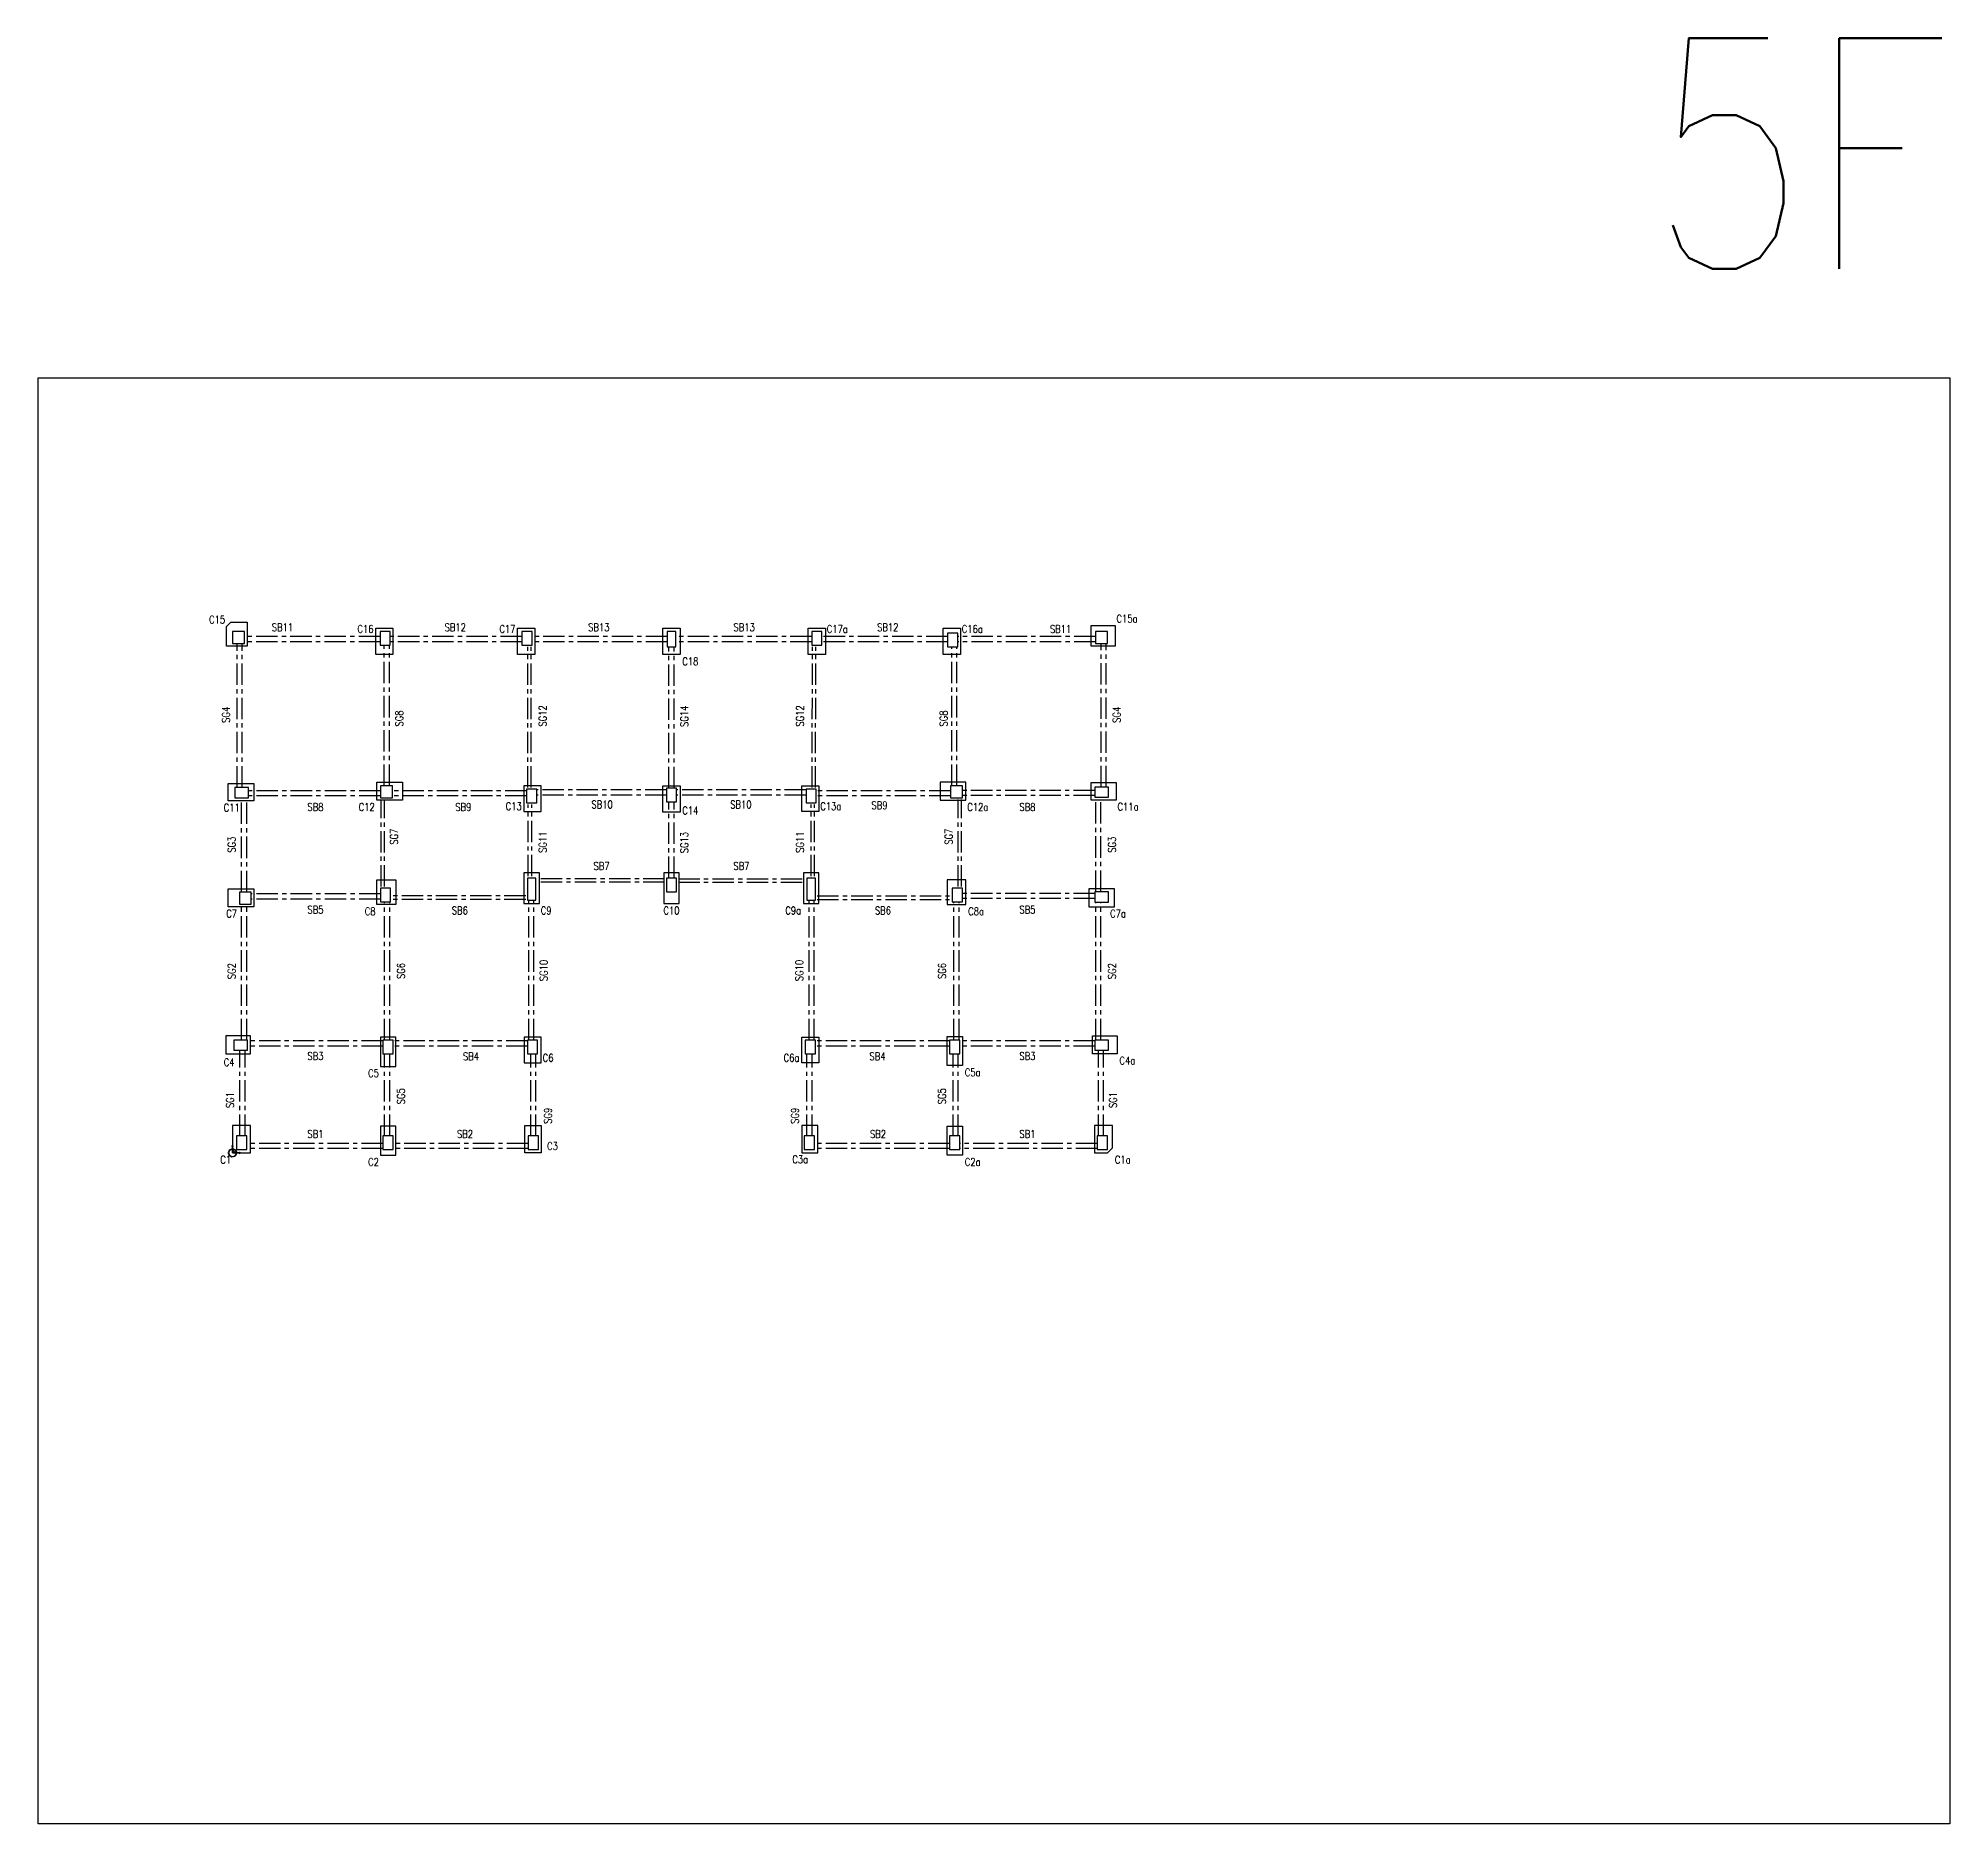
# Model space of a CAD drawing. Header units: millimetres. Extents: x 79095 to 169372, y 0 to 10446.
# Drawn here: x 145007 to 156190, y 0 to 10446 of the extents above; entities that cross this region are included whole.
import ezdxf
from ezdxf.enums import TextEntityAlignment as Align

# ---------------------------------------------------------------- set-up
doc = ezdxf.new("R2010")
doc.units = ezdxf.units.MM
doc.header["$LTSCALE"] = 100
doc.header["$MEASUREMENT"] = 0
doc.linetypes.add('CENTER', pattern=[2, 1.25, -0.25, 0.25, -0.25])
for name, color, linetype in [('TC-COLUMN', 1, 'Continuous'), ('TC-TB', 2, 'Continuous'), ('TC-TC', 4, 'Continuous'), ('TC-鋼柱', 11, 'Continuous')]:
    doc.layers.add(name, color=color, linetype=linetype)
doc.layers.add('TC-鋼粱', color=183, linetype='CENTER', plot=False)
doc.styles.add('TXT', font='TXT.shx', dxfattribs={"width": 0.8, "bigfont": 'ae.shx'})

# ---------------------------------------------------------------- blocks, each defined once
blk = doc.blocks.new('origin')
at = {"color": 3, "lineweight": 35}
blk.add_line((0, 0), (0, 39), dxfattribs=at)
at = {"color": 1, "lineweight": 35}
blk.add_line((0, 0), (39, 0), dxfattribs=at)
at = {"color": 7, "lineweight": 35, "true_color": 0xffffff}
blk.add_lwpolyline([(0, 24), (-18, 15), (-24, 0), (-18, -15), (-4, -23), (13, -19), (22, -7), (23, 6), (15, 18), (0, 24)], dxfattribs=at)
at = {"color": 3, "lineweight": 35}
blk.add_lwpolyline([(0, 44), (-3, 39), (3, 39)], close=True, dxfattribs=at)
at = {"color": 1, "lineweight": 35}
blk.add_lwpolyline([(44, 0), (39, 3), (39, -3)], close=True, dxfattribs=at)

msp = doc.modelspace()

# ---------------------------------------------------------------- linework, layer by layer
at = {"layer": 'Defpoints'}
msp.add_lwpolyline([(145007, 8460), (156190, 8460), (156190, 0), (145007, 0)], close=True, dxfattribs=at)
at = {"layer": 'TC-COLUMN'}
for points in [[(146134, 7030), (146229, 7030), (146229, 6890), (146109, 6890), (146109, 7005), (146134, 7030)], [(147082, 6995), (147082, 6840), (146982, 6840), (146982, 6995), (147082, 6995)], [(147912, 6995), (147912, 6840), (147812, 6840), (147812, 6995), (147912, 6995)], [(148762, 6995), (148762, 6840), (148662, 6840), (148662, 6995), (148762, 6995)], [(149612, 6995), (149612, 6840), (149512, 6840), (149512, 6995), (149612, 6995)], [(150402, 6995), (150402, 6840), (150302, 6840), (150302, 6995), (150402, 6995)], [(151307, 7010), (151307, 6890), (151167, 6890), (151167, 7010), (151307, 7010)], [(146269, 6085), (146269, 5985), (146119, 5985), (146119, 6085), (146269, 6085)], [(148762, 6073), (148762, 5918), (148662, 5918), (148662, 6073), (148762, 6073)], [(151165, 5990), (151315, 5990), (151315, 6090), (151165, 6090)], [(147849, 5563), (147849, 5383), (147939, 5383), (147939, 5563), (147849, 5563)], [(148667, 5563), (148667, 5383), (148757, 5383), (148757, 5563), (148667, 5563)], [(149484, 5563), (149484, 5383), (149574, 5383), (149574, 5563), (149484, 5563)], [(146119, 5470), (146269, 5470), (146269, 5365), (146119, 5365), (146119, 5470)], [(151304, 5470), (151154, 5470), (151154, 5365), (151304, 5365), (151304, 5470)], [(146249, 4505), (146249, 4610), (146104, 4610), (146104, 4505), (146249, 4505)], [(147009, 4601), (147009, 4431), (147099, 4431), (147099, 4601), (147009, 4601)], [(147850, 4601), (147850, 4451), (147950, 4451), (147950, 4601), (147850, 4601)], [(149574, 4601), (149574, 4451), (149474, 4451), (149474, 4601), (149574, 4601)], [(150414, 4606), (150414, 4436), (150324, 4436), (150324, 4606), (150414, 4606)], [(151319, 4505), (151174, 4505), (151174, 4610), (151319, 4610), (151319, 4505)], [(146144, 3943), (146162, 3925), (146249, 3925), (146249, 4085), (146144, 4085)], [(147009, 4082), (147009, 3912), (147099, 3912), (147099, 4082), (147009, 4082)], [(147949, 3925), (147854, 3925), (147854, 4085), (147949, 4085)], [(149474, 3925), (149569, 3925), (149569, 4085), (149474, 4085)], [(150414, 4082), (150414, 3912), (150324, 3912), (150324, 4082), (150414, 4082)], [(151292, 3955), (151292, 4085), (151187, 4085), (151187, 3925), (151262, 3925)]]:
    msp.add_lwpolyline(points, close=True, dxfattribs=at)
at = {"layer": 'TC-COLUMN', "elevation": 0}
for points in [[(147139, 6093), (147139, 5988), (146989, 5988), (146989, 6093), (147139, 6093)], [(147849, 6073), (147849, 5923), (147949, 5923), (147949, 6073), (147849, 6073)], [(149574, 6073), (149574, 5923), (149474, 5923), (149474, 6073), (149574, 6073)], [(150284, 6083), (150284, 5988), (150434, 5988), (150434, 6093), (150284, 6093)], [(150284, 6093), (150284, 5988), (150434, 5988), (150434, 6093), (150284, 6093)], [(147099, 5523), (147099, 5378), (146989, 5378), (146989, 5523), (147099, 5523)], [(150324, 5523), (150324, 5378), (150434, 5378), (150434, 5523), (150324, 5523)]]:
    msp.add_lwpolyline(points, close=True, dxfattribs=at)
at = {"layer": 'TC-鋼柱'}
for points in [[(146144, 6905), (146214, 6905), (146214, 6975), (146144, 6975)], [(147007, 6895), (147067, 6895), (147067, 6975), (147007, 6975)], [(147837, 6895), (147897, 6895), (147897, 6975), (147837, 6975)], [(148687, 6885), (148737, 6885), (148737, 6975), (148687, 6975)], [(149532, 6895), (149592, 6895), (149592, 6975), (149532, 6975)], [(150327, 6885), (150387, 6885), (150387, 6965), (150327, 6965)], [(151192, 6905), (151262, 6905), (151262, 6975), (151192, 6975)], [(147009, 6003), (147079, 6003), (147079, 6073), (147009, 6073)], [(147864, 5973), (147924, 5973), (147924, 6053), (147864, 6053)], [(148682, 5978), (148742, 5978), (148742, 6058), (148682, 6058)], [(149499, 5973), (149559, 5973), (149559, 6053), (149499, 6053)], [(150344, 6003), (150414, 6003), (150414, 6073), (150344, 6073)], [(151189, 6005), (151269, 6005), (151269, 6065), (151189, 6065)], [(148682, 5453), (148742, 5453), (148742, 5533), (148682, 5533)], [(146184, 5380), (146254, 5380), (146254, 5450), (146184, 5450)], [(147009, 5393), (147069, 5393), (147069, 5473), (147009, 5473)], [(150354, 5393), (150414, 5393), (150414, 5473), (150354, 5473)], [(151189, 5392), (151269, 5392), (151269, 5452), (151189, 5452)], [(146152, 4525), (146232, 4525), (146232, 4585), (146152, 4585)], [(147024, 4505), (147084, 4505), (147084, 4585), (147024, 4585)], [(147869, 4505), (147929, 4505), (147929, 4585), (147869, 4585)], [(149494, 4505), (149554, 4505), (149554, 4585), (149494, 4585)], [(150339, 4505), (150399, 4505), (150399, 4585), (150339, 4585)], [(151189, 4525), (151269, 4525), (151269, 4585), (151189, 4585)], [(146167, 3945), (146227, 3945), (146227, 4025), (146167, 4025)], [(147024, 3945), (147084, 3945), (147084, 4025), (147024, 4025)], [(147874, 3945), (147934, 3945), (147934, 4025), (147874, 4025)], [(149489, 3945), (149549, 3945), (149549, 4025), (149489, 4025)], [(150339, 3945), (150399, 3945), (150399, 4025), (150339, 4025)], [(151202, 3945), (151262, 3945), (151262, 4025), (151202, 4025)]]:
    msp.add_lwpolyline(points, close=True, dxfattribs=at)
at = {"layer": 'TC-鋼柱', "elevation": 0}
for points in [[(146157, 6003), (146237, 6003), (146237, 6063), (146157, 6063)], [(147869, 5403), (147919, 5403), (147919, 5533), (147869, 5533)], [(149504, 5403), (149554, 5403), (149554, 5533), (149504, 5533)]]:
    msp.add_lwpolyline(points, close=True, dxfattribs=at)
at = {"layer": 'TC-鋼粱'}
for p, q in [((147007, 6945, 0), (146214, 6945, 0)), ((147837, 6945, 0), (147067, 6945, 0)), ((148687, 6945, 0), (147897, 6945, 0)), ((149532, 6945, 0), (148737, 6945, 0)), ((150327, 6945, 0), (149592, 6945, 0)), ((151192, 6945, 0), (150387, 6945, 0)), ((146171, 6063, 0), (146171, 6905, 0)), ((146201, 6063, 0), (146201, 6905, 0)), ((147007, 6915, 0), (146214, 6915, 0)), ((147032, 6073, 0), (147032, 6895, 0)), ((147062, 6073, 0), (147062, 6895, 0)), ((147837, 6915, 0), (147067, 6915, 0)), ((147872, 6063, 0), (147872, 6885, 0)), ((147892, 6063, 0), (147892, 6885, 0)), ((148687, 6915, 0), (147897, 6915, 0)), ((148697, 6058, 0), (148697, 6885, 0)), ((148727, 6058, 0), (148727, 6885, 0)), ((149532, 6915, 0), (148737, 6915, 0)), ((149534, 6063, 0), (149537, 6885, 0)), ((149554, 6063, 0), (149557, 6885, 0)), ((150327, 6915, 0), (149592, 6915, 0)), ((150352, 6073, 0), (150352, 6885, 0)), ((150382, 6073, 0), (150382, 6885, 0)), ((151192, 6915, 0), (150387, 6915, 0)), ((151225, 6065, 0), (151225, 6905, 0)), ((151255, 6065, 0), (151255, 6905, 0)), ((147009, 6043, 0), (146237, 6043, 0)), ((147864, 6043, 0), (147079, 6043, 0)), ((148682, 6048, 0), (147924, 6048, 0)), ((149499, 6048, 0), (148742, 6048, 0)), ((150344, 6043, 0), (149559, 6043, 0)), ((151189, 6045, 0), (150414, 6045, 0)), ((146197, 5450, 0), (146197, 6003, 0)), ((146227, 5450, 0), (146227, 6003, 0)), ((147009, 6013, 0), (146237, 6013, 0)), ((147014, 5483, 0), (147014, 5993, 0)), ((147034, 5483, 0), (147034, 5993, 0)), ((147864, 6013, 0), (147079, 6013, 0)), ((147874, 5543, 0), (147874, 5963, 0)), ((147894, 5543, 0), (147894, 5963, 0)), ((148682, 6018, 0), (147924, 6018, 0)), ((148697, 5533, 0), (148697, 5978, 0)), ((148727, 5533, 0), (148727, 5978, 0)), ((149499, 6018, 0), (148742, 6018, 0)), ((149529, 5543, 0), (149529, 5963, 0)), ((149549, 5543, 0), (149549, 5963, 0)), ((150344, 6013, 0), (149559, 6013, 0)), ((150389, 5483, 0), (150389, 5993, 0)), ((150409, 5483, 0), (150409, 5993, 0)), ((151189, 6015, 0), (150414, 6015, 0)), ((151194, 5452, 0), (151194, 6005, 0)), ((151224, 5452, 0), (151224, 6005, 0)), ((148672, 5528, 0), (147929, 5528, 0)), ((148672, 5508, 0), (147929, 5508, 0)), ((148752, 5528, 0), (149494, 5528, 0)), ((148752, 5508, 0), (149494, 5508, 0)), ((146197, 4585, 0), (146197, 5380, 0)), ((146227, 4585, 0), (146227, 5380, 0)), ((147009, 5440, 0), (146254, 5440, 0)), ((147009, 5410, 0), (146254, 5410, 0)), ((147034, 4585, 0), (147034, 5393, 0)), ((147064, 4585, 0), (147064, 5393, 0)), ((147859, 5428, 0), (147079, 5428, 0)), ((147859, 5408, 0), (147079, 5408, 0)), ((147877, 4585, 0), (147877, 5403, 0)), ((147907, 4585, 0), (147907, 5403, 0)), ((149517, 4585, 0), (149517, 5403, 0)), ((149547, 4585, 0), (149547, 5403, 0)), ((149564, 5428, 0), (150344, 5428, 0)), ((149564, 5408, 0), (150344, 5408, 0)), ((150364, 4585, 0), (150364, 5393, 0)), ((150394, 4585, 0), (150394, 5393, 0)), ((151189, 5443, 0), (150414, 5443, 0)), ((151189, 5413, 0), (150414, 5413, 0)), ((151194, 4585, 0), (151194, 5392, 0)), ((151224, 4585, 0), (151224, 5392, 0)), ((146187, 4025, 0), (146187, 4525, 0)), ((146217, 4025, 0), (146217, 4525, 0)), ((147024, 4580, 0), (146232, 4580, 0)), ((147024, 4550, 0), (146232, 4550, 0)), ((147034, 4025, 0), (147034, 4505, 0)), ((147064, 4025, 0), (147064, 4505, 0)), ((147869, 4580, 0), (147084, 4580, 0)), ((147869, 4550, 0), (147084, 4550, 0)), ((147889, 4025, 0), (147889, 4505, 0)), ((147919, 4025, 0), (147919, 4505, 0)), ((149504, 4025, 0), (149504, 4505, 0)), ((149534, 4025, 0), (149534, 4505, 0)), ((150339, 4580, 0), (149554, 4580, 0)), ((150339, 4550, 0), (149554, 4550, 0)), ((150359, 4025, 0), (150359, 4505, 0)), ((150389, 4025, 0), (150389, 4505, 0)), ((151189, 4580, 0), (150399, 4580, 0)), ((151189, 4550, 0), (150399, 4550, 0)), ((151209, 4025, 0), (151209, 4525, 0)), ((151239, 4025, 0), (151239, 4525, 0)), ((147024, 3980, 0), (146227, 3980, 0)), ((147024, 3950, 0), (146227, 3950, 0)), ((147874, 3980, 0), (147084, 3980, 0)), ((147874, 3950, 0), (147084, 3950, 0)), ((150339, 3980, 0), (149549, 3980, 0)), ((150339, 3950, 0), (149549, 3950, 0)), ((151202, 3980, 0), (150399, 3980, 0)), ((151202, 3950, 0), (150399, 3950, 0))]:
    msp.add_line(p, q, dxfattribs=at)

# ---------------------------------------------------------------- block references
msp.add_blockref('origin', (146144, 3925))

# ---------------------------------------------------------------- texts
at = {"layer": 'Defpoints', "style": 'TXT', "width": 0.8}
msp.add_text('5F', height=1350, dxfattribs=at).set_placement((156190, 8691), align=Align.BOTTOM_RIGHT)
at = {"layer": 'TC-TB', "style": 'TXT', "width": 0.8}
for s, p in [('SB11', (146436, 7000)), ('SB12', (147447, 7000)), ('SB13', (148287, 7000)), ('SB13', (149137, 7000)), ('SB12', (149977, 7000)), ('SB11', (150988, 6990)), ('SB8', (146629, 5948, 0)), ('SB9', (147494, 5948, 0)), ('SB10', (148306, 5963, 0)), ('SB10', (149118, 5963, 0)), ('SB9', (149929, 5958, 0)), ('SB8', (150794, 5948, 0)), ('SB7', (148303, 5603)), ('SB7', (149121, 5603)), ('SB5', (146629, 5348, 0)), ('SB5', (150794, 5348, 0)), ('SB6', (147474, 5343)), ('SB6', (149949, 5343)), ('SB3', (146629, 4491)), ('SB4', (147539, 4490)), ('SB4', (149917, 4490)), ('SB3', (150794, 4491)), ('SB1', (146629, 4035)), ('SB2', (147504, 4035)), ('SB2', (149920, 4035)), ('SB1', (150794, 4035))]:
    msp.add_text(s, height=45, dxfattribs=at).set_placement(p, align=Align.MIDDLE_CENTER)
for s, p in [('SG4', (146106, 6488)), ('SG8', (147119, 6466)), ('SG12', (147959, 6481, 0)), ('SG14', (148787, 6479)), ('SG12', (149464, 6481, 0)), ('SG8', (150304, 6466)), ('SG4', (151317, 6488)), ('SG7', (147089, 5775, 0)), ('SG7', (150334, 5775, 0)), ('SG3', (146139, 5728, 0)), ('SG11', (147959, 5743, 0)), ('SG13', (148787, 5740)), ('SG11', (149464, 5743, 0)), ('SG3', (151289, 5728)), ('SG10', (147964, 4992)), ('SG10', (149459, 4992)), ('SG2', (146139, 4988)), ('SG6', (147129, 4989)), ('SG6', (150294, 4989)), ('SG2', (151289, 4988, 0)), ('SG1', (146129, 4234)), ('SG5', (147129, 4256)), ('SG5', (150294, 4256)), ('SG1', (151294, 4234)), ('SG9', (147989, 4142)), ('SG9', (149434, 4142))]:
    msp.add_text(s, height=45, rotation=90, dxfattribs=at).set_placement(p, align=Align.MIDDLE_CENTER)
at = {"layer": 'TC-TC', "style": 'TXT', "width": 0.8}
for s, p in [('C15', (146054, 7045)), ('C15a', (151377, 7050)), ('C16', (146922, 6990)), ('C17', (147752, 6990)), ('C17a', (149682, 6990)), ('C16a', (150472, 6990)), ('C18', (148822, 6800)), ('C11', (146139, 5945)), ('C12', (146929, 5948, 0)), ('C13', (147789, 5953, 0)), ('C14', (148822, 5928)), ('C13a', (149644, 5953, 0)), ('C12a', (150504, 5948, 0)), ('C11a', (151383, 5950)), ('C7', (146139, 5325)), ('C8', (146949, 5338, 0)), ('C9', (147979, 5343)), ('C10', (148712, 5343)), ('C9a', (149424, 5343)), ('C8a', (150494, 5338, 0)), ('C7a', (151324, 5325)), ('C4', (146124, 4455)), ('C6', (147990, 4481)), ('C6a', (149414, 4481)), ('C4a', (151379, 4465)), ('C5', (146969, 4391)), ('C5a', (150474, 4396)), ('C3', (148016, 3965)), ('C1', (146104, 3885)), ('C2', (146969, 3872)), ('C3a', (149465, 3887)), ('C2a', (150474, 3872)), ('C1a', (151352, 3885))]:
    msp.add_text(s, height=45, dxfattribs=at).set_placement(p, align=Align.MIDDLE_CENTER)

doc.saveas('drawing.dxf')
